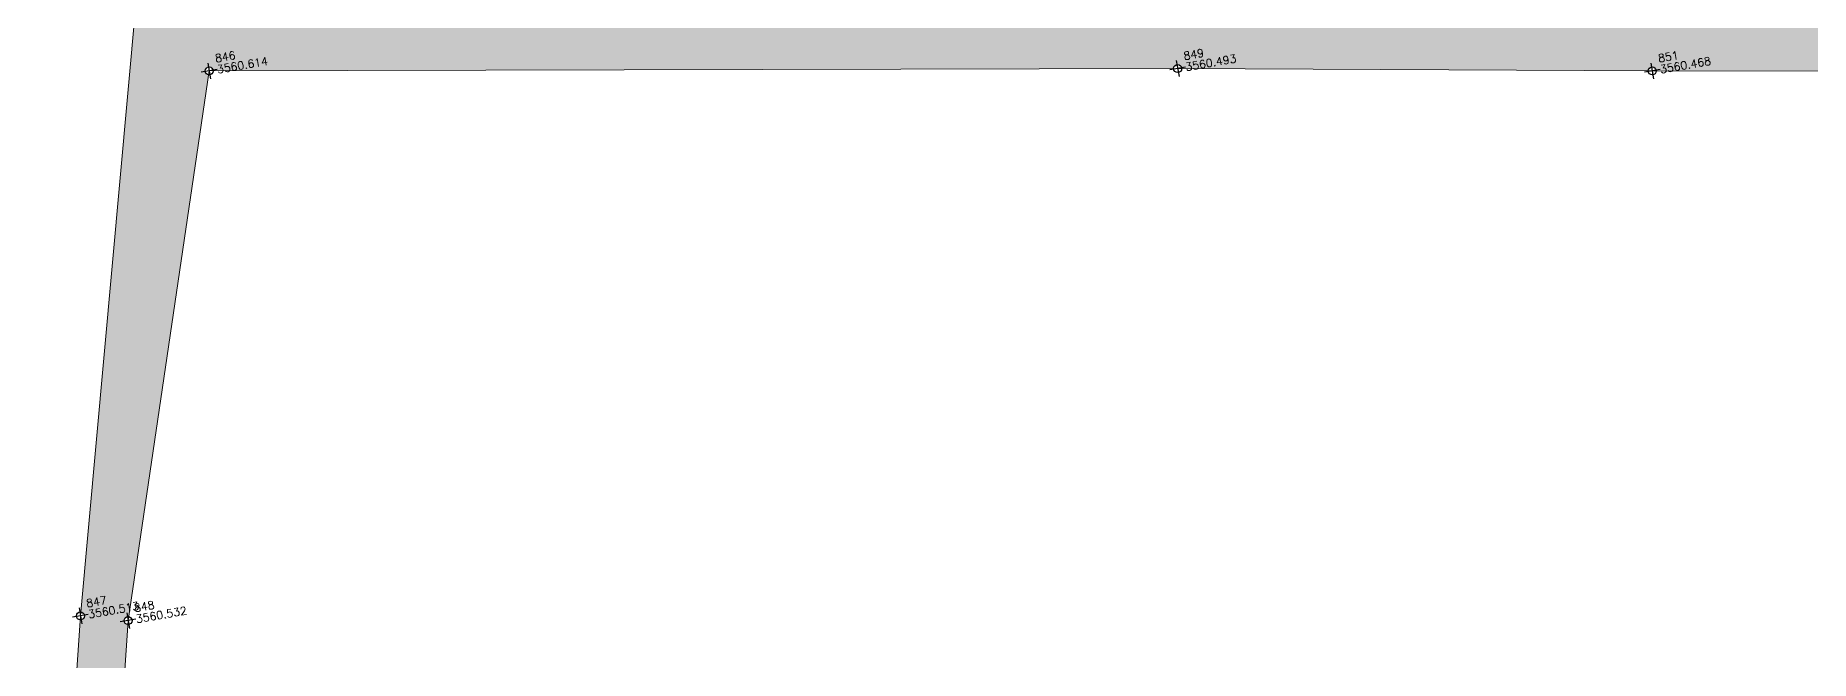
# Model space of a CAD drawing. Header units: millimetres. Extents: x 736950 to 740938, y 8500595 to 8502163.
# Drawn here: x 738263.96 to 738286.14, y 8501174.9 to 8501182.72 of the extents above; entities that cross this region are included whole.
import ezdxf

# ---------------------------------------------------------------- set-up
doc = ezdxf.new("R2010")
doc.units = ezdxf.units.MM
doc.layers.add('pista', color=251, linetype='Continuous', lineweight=5)
doc.styles.add('5mm', font='arial.ttf', dxfattribs={"height": 3})

msp = doc.modelspace()

# ---------------------------------------------------------------- hatches: boundary and pattern name
at = {"layer": 'pista'}
h = msp.add_hatch(dxfattribs=at)
h.set_pattern_fill('AR-CONC', color=256, scale=0.1, angle=9.94991650582834, style=0)
h.set_pattern_definition([(59.94991650582833, (1479841.21072825, -18.49207214638591), (0.7173147616177996, 0.06212513786334364), [0.07500000000000001, -0.8250000000000001]), (4.949916505828331, (1479841.21072825, -18.49207214638591), (-0.2666336227691331, 0.7169040729334506), [0.06, -0.66]), (110.4013165058283, (1479841.270504478, -18.48689504899085), (0.4506817424667108, 0.7790288530571421), [0.06374018999999999, -0.7011421119999998]), (56.13411650582835, (1479841.176170796, -18.29508031532168), (1.07978843215245, 0.02137619624183779), [0.1124999999999999, -1.237499999999998]), (106.5855165058283, (1479841.266153166, -18.29329902119935), (0.752289432321798, 1.120964142855684), [0.09561028799999993, -1.051712999999999]), (1.134116505828333, (1479841.176170796, -18.29508031532168), (0.7522885572049924, 1.12096473051034), [0.09000000000000001, -0.9900000000000001]), (30.94991650582834, (1479841.283306076, -18.32704954408109), (0.6574964912282043, -0.293425227292985), [0.07500000000000001, -0.8250000000000001]), (335.9499165058284, (1479841.283306076, -18.32704954408109), (0.1143589702920628, 0.7562849757157031), [0.06, -0.66]), (81.40131650582836, (1479841.338097435, -18.35150168277323), (0.7718558160208798, 0.4628591428967336), [0.06374019000000002, -0.701142112]), (47.44991650582834, (1479841.21072825, -18.49207214638591), (-0.04554285905854174, 0.3299879209740469), [0, -0.652, 0, -0.67, 0, -0.6625000000000001]), (17.44991650582834, (1479841.21072825, -18.49207214638591), (0.1909634295804004, 0.4339344980096552), [0, -0.3819999999999997, 0, -0.6369999999999993, 0, -0.2524999999999997]), (337.4499165058283, (1479840.991082356, -18.53060370869935), (0.5296904964497462, 0.07002209344786473), [0, -0.25, 0, -0.7799999999999999, 0, -1.035]), (327.4499165058284, (1479840.892586439, -18.5478824339807), (0.557117696670718, 0.1993664657265957), [0, -0.325, 0, -0.518, 0, -0.735])])
h.paths.add_polyline_path([(738284.6109174069, 8501183.004179971, -0.9073771424439933), (738284.5116798828, 8501182.996562041, -0.03778766445812268), (738284.5109405869, 8501183.004072499), (738283.9333681524, 8501182.991028674, -0.9271765226165122), (738283.8341329398, 8501182.981260404, -0.4520928505703445), (738283.8810775533, 8501183.039846687), (738283.8679425054, 8501183.324673828, -0.3773223890139547), (738283.8163912022, 8501183.365981381, -0.04908626364817738), (738283.8156518487, 8501183.37574709), (738278.1869456196, 8501183.502576469, -0.3520052857541533), (738278.1456318415, 8501183.45549268), (738278.199094187, 8501183.150735116), (738277.4170427516, 8501183.14276122, -0.9214353480249982), (738277.3177973921, 8501183.133612076, -0.04261868429522234), (738277.3170456205, 8501183.142087081), (738265.2672022469, 8501183.102476913, -0.4419614307767507), (738265.2126830742, 8501183.052517228), (738264.5283384793, 8501175.512392357, -0.3387931184679318), (738264.573066995, 8501175.471236393, -0.486849289423172), (738264.5204300327, 8501175.412712015), (738263.9663195601, 8501167.256389134, -0.3451262395650665), (738264.0121785146, 8501167.215143483, -0.04425578873648772), (738264.0129302924, 8501167.206341675), (738283.8916427856, 8501167.141757363, -0.915239575133387), (738283.9908904801, 8501167.150234282, -0.04496924407020542), (738283.9916415926, 8501167.141290067), (738295.7992891411, 8501167.069297355, -0.4300424214539171), (738295.8522782363, 8501167.11890302), (738296.3239514121, 8501174.992234437, -0.6409474183817956), (738296.236077379, 8501175.015344504, -0.4321254672563369), (738296.2796926561, 8501175.073665585, -0.4697793551392366), (738296.3317547692, 8501175.13035607), (738296.7141564585, 8501182.706887847, -0.3500025761121859), (738296.6674288851, 8501182.74818492, -0.04856033147103091), (738296.6666872777, 8501182.757845715)])
h.paths.add_polyline_path([(738284.2121058892, 8501182.285098463, -0.04350558478775747), (738284.2128579292, 8501182.276446406), (738295.7057329573, 8501182.273528745, -0.9166164813304881), (738295.804980914, 8501182.282155417, -0.4765612545738888), (738295.7540117699, 8501182.223545687), (738295.2612373917, 8501167.917061849, -0.3544984908520335), (738295.3087641643, 8501167.875730846, -1), (738295.2102682475, 8501167.858452119, -0.04316440457768513), (738295.2095162367, 8501167.867036069), (738284.1152893563, 8501167.854740407, -0.9172433347064233), (738284.0160414288, 8501167.846045628, -0.04539249501870081), (738284.0152909028, 8501167.855074318), (738264.6757459088, 8501168.005667042, -0.9131570402632543), (738264.5764994661, 8501167.997417007, -0.4865015188276046), (738264.6290803201, 8501168.055945164), (738265.1166263304, 8501175.353828063, -0.3454409408108431), (738265.0707112678, 8501175.395077493, -0.5113582602255807), (738265.1272489687, 8501175.4531826), (738266.1254460074, 8501182.226612043, -0.3233129798814942), (738266.0834877916, 8501182.267438421, -1), (738266.1819837082, 8501182.284717148, -0.04281453786618431), (738266.1827355929, 8501182.276203044), (738278.1835035697, 8501182.306267085, -0.917886571851021), (738278.2827513712, 8501182.315031707, -0.04470652183772439), (738278.2835027758, 8501182.30613993), (738284.1128585679, 8501182.276711512, -0.9144132667023064)], flags=16)
h.paths.add_polyline_path([(738287.0671782555, 8501174.749070477, -1), (738286.9686823388, 8501174.73179175, -1)], flags=0)

# ---------------------------------------------------------------- linework, layer by layer
at = {"linetype": 'Continuous', "extrusion": (0.9849591664230046, 0.172787269436437, 0)}
for points, elevation in [([(8245754.519062788, 0), (8245754.319062789, 0)], 2196058.067162654), ([(8245752.458062789, 0), (8245752.258062787, 0)], 2196069.991162654), ([(8245751.404062785, 0), (8245751.204062787, 0)], 2196075.826162654), ([(8245748.086062787, 0), (8245747.886062787, 0)], 2196055.305162654), ([(8245747.925062788, 0), (8245747.72506279, 0)], 2196055.882162655)]:
    msp.add_lwpolyline(points, dxfattribs=dict(at, elevation=elevation))
at = {"linetype": 'Continuous', "extrusion": (-0.172787269436437, 0.9849591664230046, 0)}
for points, elevation in [([(-2196058.167162654, 0), (-2196057.967162654, 0)], 8245754.419062788), ([(-2196070.091162655, 0), (-2196069.891162655, 0)], 8245752.358062788), ([(-2196075.926162655, 0), (-2196075.726162654, 0)], 8245751.30406279), ([(-2196055.405162654, 0), (-2196055.205162655, 0)], 8245747.986062789), ([(-2196055.982162654, 0), (-2196055.782162655, 0)], 8245747.825062786)]:
    msp.add_lwpolyline(points, dxfattribs=dict(at, elevation=elevation))
at = {"linetype": 'Continuous'}
for centre in [(738278.2335034128, 8501182.306392344), (738266.1327357499, 8501182.276077785), (738284.1628579309, 8501182.2764591), (738264.5238190367, 8501175.46259703), (738265.1199592261, 8501175.403716857)]:
    msp.add_circle(centre, 0.05, dxfattribs=at)
at = {"layer": 'pista'}
msp.add_lwpolyline([(738277.3670453505, 8501183.14225144), (738265.217202517, 8501183.102312556), (738264.5238190367, 8501175.46259703), (738263.9629305563, 8501167.20650412), (738283.9416425218, 8501167.141594918), (738295.8492882119, 8501167.068992503), (738296.3292343842, 8501175.080419634), (738296.7166768435, 8501182.756824283), (738284.5609278411, 8501183.005201403)], dxfattribs=at)
msp.add_lwpolyline([(738278.2335034128, 8501182.306392344), (738284.1628579309, 8501182.2764591), (738295.7557329556, 8501182.273516053), (738295.2595162059, 8501167.867091483), (738284.0652893871, 8501167.854684992), (738264.6257474244, 8501168.00605637), (738265.1199592261, 8501175.403716857), (738266.1327357499, 8501182.276077785)], close=True, dxfattribs=at)

# ---------------------------------------------------------------- texts
at = {"color": 2, "char_height": 0.1, "attachment_point": 1, "rotation": 9.94991650582834, "style": '5mm'}
for s, insert, width in [('\\Ftxt.shx;\\W1.0000000000;\\T1.0000000000;\\o\\l846', (738266.1984020855, 8501182.480498753), 0.4), ('\\Ftxt.shx;\\W1.0000000000;\\T1.0000000000;\\o\\l849', (738278.2991697483, 8501182.51081331), 0.4), ('\\Ftxt.shx;\\W1.0000000000;\\T1.0000000000;\\o\\l851', (738284.2285242664, 8501182.480880067), 0.3666666666666667), ('\\Ftxt.shx;\\W1.0000000000;\\T1.0000000000;\\o\\l847', (738264.5894853721, 8501175.667017996), 0.4), ('\\Ftxt.shx;\\W1.0000000000;\\T1.0000000000;\\o\\l848', (738265.1856255616, 8501175.608137826), 0.4)]:
    msp.add_mtext(s, dxfattribs=dict(at, insert=insert, width=width))
at = {"color": 1, "char_height": 0.1, "attachment_point": 1, "rotation": 9.94991650582834, "style": '5mm'}
for s, insert, width in [('\\Ftxt.shx;\\W1.0000000000;\\T1.0000000000;\\o\\l3560.614', (738266.2225923033, 8501182.34260447), 0.7833333333333332), ('\\Ftxt.shx;\\W1.0000000000;\\T1.0000000000;\\o\\l3560.493', (738278.3233599662, 8501182.372919027), 0.8166666666666667), ('\\Ftxt.shx;\\W1.0000000000;\\T1.0000000000;\\o\\l3560.468', (738284.2527144842, 8501182.342985783), 0.8166666666666667), ('\\Ftxt.shx;\\W1.0000000000;\\T1.0000000000;\\o\\l3560.513', (738264.6136755899, 8501175.529123712), 0.7833333333333332), ('\\Ftxt.shx;\\W1.0000000000;\\T1.0000000000;\\o\\l3560.532', (738265.2098157795, 8501175.470243542), 0.8166666666666667)]:
    msp.add_mtext(s, dxfattribs=dict(at, insert=insert, width=width))

doc.saveas('drawing.dxf')
